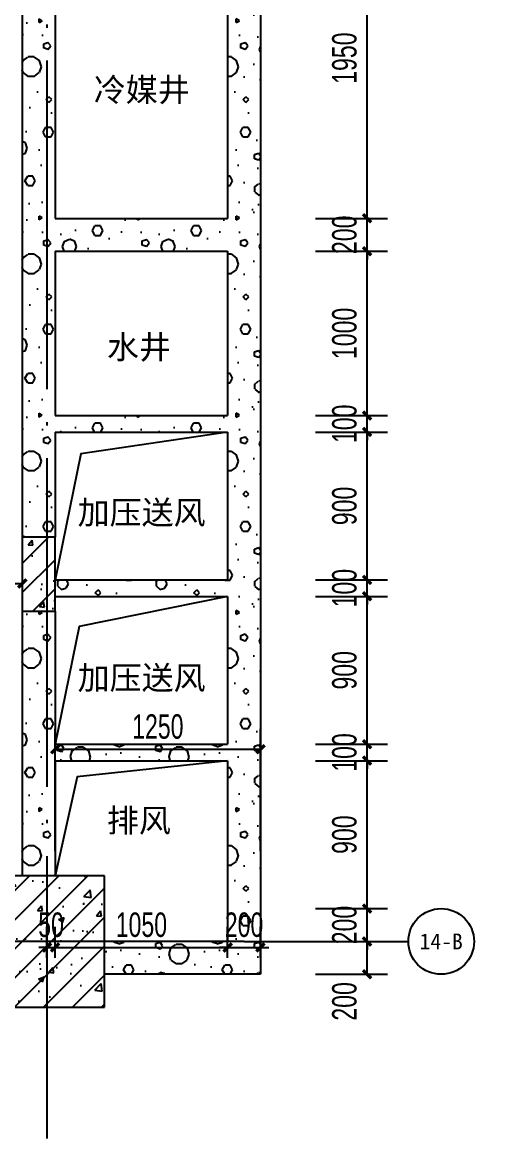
# Model space of a CAD drawing. Extents: x -26219 to 315419, y -160410 to -120810.
# Drawn here: x -6215 to -3260, y -140352 to -133560 of the extents above; entities that cross this region are included whole.
import ezdxf
from ezdxf.enums import TextEntityAlignment as Align
from ezdxf.xclip import XClip

# ---------------------------------------------------------------- set-up
doc = ezdxf.new("R2010")
doc.units = 0
doc.header["$LTSCALE"] = 1000
doc.header["$MEASUREMENT"] = 0
doc.header["$XCLIPFRAME"] = 0
doc.linetypes.add('104-14# 核心筒$2$DOTE', pattern=[2.42, 2, -0.2, 0.02, -0.2])
doc.linetypes.add('DOTE', pattern=[2.42, 2, -0.2, 0.02, -0.2])
for name, color, linetype in [('01-标注_尺寸', 124, 'Continuous'), ('01-标注_符号', 200, 'Continuous'), ('01-标注_轴线坐标', 132, 'Continuous'), ('02-TEXT_标注', 130, 'Continuous'), ('02-TEXT_轴号', 7, 'Continuous'), ('05-填充_天正', 26, 'Continuous'), ('104-14# 核心筒$2$A_AXIS-轴线', 36, '104-14# 核心筒$2$DOTE'), ('A_AXIS-轴线', 36, 'Continuous'), ('A_STR-砌块墙', 121, 'Continuous'), ('A_STR-砼柱', 51, 'Continuous')]:
    doc.layers.add(name, color=color, linetype=linetype)
doc.styles.add('_TCH_AXIS', font='STXIHEI_0.TTF', dxfattribs={"width": 0.75, "height": 750})
doc.styles.add('_TCH_DIM_T3', font='ros.shx', dxfattribs={"width": 0.705882, "bigfont": 'jd.shx'})
doc.styles.get("Standard").update_dxf_attribs({"font": 'STXIHEI_0.TTF'})
doc.dimstyles.new('_TCH_ARCH&&50', dxfattribs={"dimtxt": 148.75, "dimasz": 50, "dimexe": 125, "dimexo": 150, "dimgap": 63.125, "dimtad": 1, "dimdec": 0, "dimzin": 0, "dimdsep": 46, "dimtxsty": '_TCH_DIM_T3', "dimblk": 'ARCHTICK', "dimcen": 0.09, "dimclrt": 7, "dimazin": 2, "dimtfac": 1, "dimtdec": 0, "dimtix": 1, "dimtmove": 2, "dimatfit": 3, "dimfxl": 0, "dimtolj": 1, "dimtzin": 0, "dimarcsym": 0})
pattern_1 = [(45, (0, 0), (-88.38835, 88.38835), []), (50, (0, 0), (358.6301, -31.37607), [37.5, -412.5]), (355, (0, 0), (-69.3757, 376.0961), [30, -330]), (100.4514, (29.9, -2.6), (289.2547, 344.7198), [31.8701, -350.5711]), (46.1842, (0, 100), (533.6205, -82.7595), [56.25, -618.75]), (96.6356, (44.47, 93.1), (467.3314, 487.059), [47.8051, -525.8565]), (351.1842, (0, 100), (467.331, 487.0593), [45, -495]), (21, (50, 75), (298.4535, -201.30945), [37.5, -412.5]), (326, (50, 75), (121.6577, 362.575), [30, -330]), (71.4514, (74.87, 58.22), (420.1113, 161.26525), [31.8701, -350.5711]), (37.5, (0, 0), (6.07993, 166.44693), [0, -326, 0, -335, 0, -331.25]), (7.5, (0, 0), (131.53477, 197.20586), [0, -191, 0, -318.5, 0, -126.25]), (327.5, (-111.5, 0), (266.91122, -11.27744), [0, -125, 0, -390, 0, -517.5]), (317.5, (-161.5, 0), (291.5931, 50.0525), [0, -162.5, 0, -259, 0, -367.5])]
pattern_2 = [(0, (177, -183), (300, 600), [0, -600]), (0, (-174, -264), (300, 600), [0, -600]), (0, (21, -270), (300, 600), [0, -600]), (0, (234, -93), (300, 600), [0, -600]), (0, (-15, -300), (300, 600), [0, -600]), (0, (294, 285), (300, 600), [0, -600]), (0, (111, 237), (300, 600), [0, -600]), (0, (207, 162), (300, 600), [0, -600]), (0, (-282, 150), (300, 600), [0, -600]), (0, (12, 123), (300, 600), [0, -600]), (0, (-102, -30), (300, 600), [0, -600]), (0, (-96, -255), (300, 600), [0, -600]), (0, (129, -279), (300, 600), [0, -600]), (0, (294, -15), (300, 600), [0, -600]), (0, (-267, -108), (300, 600), [0, -600]), (0, (-216, -6), (300, 600), [0, -600]), (0, (18, -48), (300, 600), [0, -600]), (0, (-66, -135), (300, 600), [0, -600]), (0, (-114, 63), (300, 600), [0, -600]), (0, (-39, 288), (300, 600), [0, -600]), (0, (-243, -234), (300, 600), [0, -600]), (0, (87, 165), (300, 600), [0, -600]), (0, (-192, 174), (300, 600), [0, -600]), (0, (-240, 252), (300, 600), [0, -600]), (130.601294, (257.143, 97.143), (-1499.9999834, 1800.000008), [26.3416, -11037.111]), (18.43495, (214.29, 108.57), (1499.999994, 599.999996), [27.1052, -3767.628]), (90, (214.3, 82.86), (300, 600), [25.7143, -1174.2857]), (161.56505, (240, 74.29), (-1500.00001, 599.999955), [27.1052, -3767.628]), (53.1301, (240, 74.29), (300, 600), [28.5714, -2971.4285]), (135, (262.86, -231.43), (-300.00004, 599.99996), [24.2437, -1672.8126]), (45, (228.57, -231.43), (300, 600), [24.2437, -1672.8126]), (135, (245.71, -248.57), (-300.00004, 599.99996), [24.2437, -1672.8126]), (45, (245.71, -248.57), (300, 600), [24.2437, -1672.8126]), (116.56505, (-25.7, 171.43), (-5e-05, 1200), [31.9438, -638.8765]), (180, (-40, 200), (-300, 600), [34.2857, -565.7142]), (63.43495, (-88.57, 171.43), (3e-06, 1200), [31.9438, -638.8765]), (116.56505, (-74.3, 142.86), (-5e-05, 1200), [31.9438, -638.8765]), (0, (-74.3, 142.86), (300, 600), [34.2857, -565.7142]), (63.43495, (-40, 142.86), (3e-06, 1200), [31.9438, -638.8765]), (107.102728, (200, -31.429), (-899.9999656, 3000.000005), [38.8613, -16282.9025]), (143.972626, (188.57, 5.714), (-5699.999928, 4199.999995), [38.8613, -8122.02]), (180, (157.14, 28.6), (-300, 600), [37.1429, -562.857]), (36.027373, (88.57, 5.714), (5699.999958, 4199.999955), [38.8613, -8122.02]), (71.56505, (77.14, -28.57), (900.000005, 2999.999995), [36.1403, -3758.5928]), (107.102728, (88.571, -65.714), (-899.9999656, 3000.000005), [38.8613, -16282.9025]), (143.972626, (120, -88.57), (-5699.999928, 4199.999995), [38.8613, -8122.02]), (0, (120, -88.6), (300, 600), [37.1429, -562.857]), (36.027373, (157.143, -88.57), (5699.999958, 4199.999955), [38.8613, -8122.02]), (71.56505, (188.57, -65.71), (900.000005, 2999.999995), [36.1403, -3758.5928]), (150.25512, (205.714, 248.57), (-900.000002, 599.999993), [23.035, -4814.3196]), (90, (185.7, 237.14), (300, 600), [22.8571, -1177.1427]), (29.74488, (185.714, 237.14), (900, 599.999997), [23.035, -4814.3196]), (116.56505, (65.7, -177.14), (-5e-05, 1200), [31.9438, -638.8765]), (168.690067, (51.43, -148.57), (-2700.000002, 599.999985), [29.1373, -6089.6855]), (41.185925, (0, -162.857), (7499.9999546, 6599.9999423), [30.3718, -12725.802]), (90, (0, -191.43), (300, 600), [28.5714, -1171.4285]), (138.814074, (22.857, -211.429), (-7499.9998667, 6600.000042), [30.3718, -12725.802]), (16.699244, (22.857, -211.429), (9899.9999255, 2999.9999686), [29.8295, -12498.5375]), (60.945396, (51.43, -202.857), (299.999999, 599.9999947), [29.416, -12325.3395]), (109.983106, (-185.714, 74.286), (-1500.0000056, 4199.999989), [33.442, -14012.1975]), (155.556045, (-197.143, 105.714), (-3900.000015, 1799.9999626), [34.523, -14465.1315]), (24.443955, (-260, 105.714), (3900.000002, 1799.9999913), [34.523, -14465.1315]), (70.016893, (-271.429, 74.286), (1500.0000045, 4199.9999896), [33.442, -14012.1975]), (109.983106, (-260, 42.857), (-1500.0000056, 4199.999989), [33.442, -14012.1975]), (160.016893, (-228.57, 31.43), (-1500, 599.999973), [33.442, -6989.3775]), (19.983107, (-228.57, 31.43), (1499.999992, 599.999999), [33.442, -6989.3775]), (70.016893, (-197.143, 42.857), (1500.0000045, 4199.9999896), [33.442, -14012.1975]), (122.005383, (37.14, 20), (-300.00004, 599.99997), [26.9542, -5633.434]), (18.43495, (-2.86, 34.29), (1499.999994, 599.999996), [27.1052, -3767.628]), (90, (-2.86, 8.57), (300, 600), [25.7143, -1174.2857]), (161.56505, (22.86, 0), (-1500.00001, 599.999955), [27.1052, -3767.628]), (54.462322, (22.857, 0), (2099.999997, 2999.9999955), [24.578, -10298.2115]), (116.56505, (-137.14, -125.7), (-5e-05, 1200), [31.9438, -638.8765]), (180, (-151.4, -97.14), (-300, 600), [31.4286, -568.5714]), (59.036243, (-200, -125.714), (300.000001, 599.999997), [33.3197, -6963.822]), (120.963756, (-182.857, -154.286), (-300.000041, 599.999972), [33.3197, -6963.822]), (0, (-182.86, -154.3), (300, 600), [31.4286, -568.5714]), (63.43495, (-151.43, -154.3), (3e-06, 1200), [31.9438, -638.8765])]

# ---------------------------------------------------------------- blocks, each defined once
blk = doc.blocks.new('104-14# 核心筒')
at = {"layer": '104-14# 核心筒$2$A_AXIS-轴线'}
for p, q in [((-24839, 11750), (120259.9, 11750)), ((-24839, 7700), (120259.9, 7700))]:
    blk.add_line(p, q, dxfattribs=at)
blk = doc.blocks.new('_ArchTick')
at = {"color": 0, "linetype": 'ByBlock', "const_width": 0.4}
blk.add_lwpolyline([(-0.5, -0.5), (0.5, 0.5)], dxfattribs=at)
blk = doc.blocks.new('*D1085')
at = {"layer": '01-标注_尺寸', "color": 0, "lineweight": -2, "transparency": 16777216}
for p, q in [((-4429.5, -139152.4), (-3990.9, -139152.4)), ((-4115.9, -139352.4), (-4115.9, -139152.4)), ((-4429.5, -139352.4), (-3990.9, -139352.4))]:
    blk.add_line(p, q, dxfattribs=at)
at = {"layer": 'Defpoints', "color": 0, "transparency": 16777216}
for p in [(-4579.5, -139152.4), (-4115.9, -139152.4), (-4579.5, -139352.4)]:
    blk.add_point(p, dxfattribs=at)
at = {"layer": '01-标注_尺寸', "color": 0, "lineweight": -2, "transparency": 16777216, "xscale": 50, "yscale": 50, "zscale": 50}
for p, rotation in [((-4115.9, -139152.4), 90), ((-4115.9, -139352.4), 270)]:
    blk.add_blockref('_ArchTick', p, dxfattribs=dict(at, rotation=rotation))
at = {"layer": '01-标注_尺寸', "color": 7, "transparency": 16777216, "insert": (-4253.4, -139517.1), "char_height": 148.75, "attachment_point": 5, "rotation": 90, "style": '_TCH_DIM_T3'}
blk.add_mtext('\\A1;200', dxfattribs=at)
blk = doc.blocks.new('*D1086')
at = {"layer": '01-标注_尺寸', "color": 0, "lineweight": -2, "transparency": 16777216}
for p, q in [((-4115.9, -138952.4), (-4115.9, -138902.4)), ((-4429.5, -138952.4), (-3990.9, -138952.4)), ((-4115.9, -139152.4), (-4115.9, -138952.4)), ((-4429.5, -139152.4), (-3990.9, -139152.4)), ((-4115.9, -139152.4), (-4115.9, -139202.4))]:
    blk.add_line(p, q, dxfattribs=at)
at = {"layer": 'Defpoints', "color": 0, "transparency": 16777216}
for p in [(-4579.5, -138952.4), (-4115.9, -138952.4), (-4579.5, -139152.4)]:
    blk.add_point(p, dxfattribs=at)
at = {"layer": '01-标注_尺寸', "color": 0, "lineweight": -2, "transparency": 16777216, "xscale": 50, "yscale": 50, "zscale": 50}
for p, rotation in [((-4115.9, -138952.4), 270), ((-4115.9, -139152.4), 90)]:
    blk.add_blockref('_ArchTick', p, dxfattribs=dict(at, rotation=rotation))
at = {"layer": '01-标注_尺寸', "color": 7, "transparency": 16777216, "insert": (-4253.4, -139052.4), "char_height": 148.75, "attachment_point": 5, "rotation": 90, "style": '_TCH_DIM_T3'}
blk.add_mtext('\\A1;200', dxfattribs=at)
blk = doc.blocks.new('*D1087')
at = {"layer": '01-标注_尺寸', "color": 0, "lineweight": -2, "transparency": 16777216}
for p, q in [((-4429.5, -138052.4), (-3990.9, -138052.4)), ((-4115.9, -138952.4), (-4115.9, -138052.4)), ((-4429.5, -138952.4), (-3990.9, -138952.4))]:
    blk.add_line(p, q, dxfattribs=at)
at = {"layer": 'Defpoints', "color": 0, "transparency": 16777216}
for p in [(-4579.5, -138052.4), (-4115.9, -138052.4), (-4579.5, -138952.4)]:
    blk.add_point(p, dxfattribs=at)
at = {"layer": '01-标注_尺寸', "color": 0, "lineweight": -2, "transparency": 16777216, "xscale": 50, "yscale": 50, "zscale": 50}
for p, rotation in [((-4115.9, -138052.4), 90), ((-4115.9, -138952.4), 270)]:
    blk.add_blockref('_ArchTick', p, dxfattribs=dict(at, rotation=rotation))
at = {"layer": '01-标注_尺寸', "color": 7, "transparency": 16777216, "insert": (-4253.4, -138502.4), "char_height": 148.75, "attachment_point": 5, "rotation": 90, "style": '_TCH_DIM_T3'}
blk.add_mtext('\\A1;900', dxfattribs=at)
blk = doc.blocks.new('*D1088')
at = {"layer": '01-标注_尺寸', "color": 0, "lineweight": -2, "transparency": 16777216}
for p, q in [((-4429.5, -137952.4), (-3990.9, -137952.4)), ((-4115.9, -137952.4), (-4115.9, -137902.4)), ((-4115.9, -138052.4), (-4115.9, -137952.4)), ((-4429.5, -138052.4), (-3990.9, -138052.4)), ((-4115.9, -138052.4), (-4115.9, -138102.4))]:
    blk.add_line(p, q, dxfattribs=at)
at = {"layer": 'Defpoints', "color": 0, "transparency": 16777216}
for p in [(-4579.5, -137952.4), (-4115.9, -137952.4), (-4579.5, -138052.4)]:
    blk.add_point(p, dxfattribs=at)
at = {"layer": '01-标注_尺寸', "color": 0, "lineweight": -2, "transparency": 16777216, "xscale": 50, "yscale": 50, "zscale": 50}
for p, rotation in [((-4115.9, -137952.4), 270), ((-4115.9, -138052.4), 90)]:
    blk.add_blockref('_ArchTick', p, dxfattribs=dict(at, rotation=rotation))
at = {"layer": '01-标注_尺寸', "color": 7, "transparency": 16777216, "insert": (-4253.4, -138002.4), "char_height": 148.75, "attachment_point": 5, "rotation": 90, "style": '_TCH_DIM_T3'}
blk.add_mtext('\\A1;100', dxfattribs=at)
blk = doc.blocks.new('*D1089')
at = {"layer": '01-标注_尺寸', "color": 0, "lineweight": -2, "transparency": 16777216}
for p, q in [((-4429.5, -137052.4), (-3990.9, -137052.4)), ((-4115.9, -137952.4), (-4115.9, -137052.4)), ((-4429.5, -137952.4), (-3990.9, -137952.4))]:
    blk.add_line(p, q, dxfattribs=at)
at = {"layer": 'Defpoints', "color": 0, "transparency": 16777216}
for p in [(-4579.5, -137052.4), (-4115.9, -137052.4), (-4579.5, -137952.4)]:
    blk.add_point(p, dxfattribs=at)
at = {"layer": '01-标注_尺寸', "color": 0, "lineweight": -2, "transparency": 16777216, "xscale": 50, "yscale": 50, "zscale": 50}
for p, rotation in [((-4115.9, -137052.4), 90), ((-4115.9, -137952.4), 270)]:
    blk.add_blockref('_ArchTick', p, dxfattribs=dict(at, rotation=rotation))
at = {"layer": '01-标注_尺寸', "color": 7, "transparency": 16777216, "insert": (-4253.4, -137502.4), "char_height": 148.75, "attachment_point": 5, "rotation": 90, "style": '_TCH_DIM_T3'}
blk.add_mtext('\\A1;900', dxfattribs=at)
blk = doc.blocks.new('*D1090')
at = {"layer": '01-标注_尺寸', "color": 0, "lineweight": -2, "transparency": 16777216}
for p, q in [((-4115.9, -136952.4), (-4115.9, -136902.4)), ((-4429.5, -136952.4), (-3990.9, -136952.4)), ((-4115.9, -137052.4), (-4115.9, -136952.4)), ((-4429.5, -137052.4), (-3990.9, -137052.4)), ((-4115.9, -137052.4), (-4115.9, -137102.4))]:
    blk.add_line(p, q, dxfattribs=at)
at = {"layer": 'Defpoints', "color": 0, "transparency": 16777216}
for p in [(-4579.5, -136952.4), (-4115.9, -136952.4), (-4579.5, -137052.4)]:
    blk.add_point(p, dxfattribs=at)
at = {"layer": '01-标注_尺寸', "color": 0, "lineweight": -2, "transparency": 16777216, "xscale": 50, "yscale": 50, "zscale": 50}
for p, rotation in [((-4115.9, -136952.4), 270), ((-4115.9, -137052.4), 90)]:
    blk.add_blockref('_ArchTick', p, dxfattribs=dict(at, rotation=rotation))
at = {"layer": '01-标注_尺寸', "color": 7, "transparency": 16777216, "insert": (-4253.4, -137002.4), "char_height": 148.75, "attachment_point": 5, "rotation": 90, "style": '_TCH_DIM_T3'}
blk.add_mtext('\\A1;100', dxfattribs=at)
blk = doc.blocks.new('*D1091')
at = {"layer": '01-标注_尺寸', "color": 0, "lineweight": -2, "transparency": 16777216}
for p, q in [((-4429.5, -136052.4), (-3990.9, -136052.4)), ((-4115.9, -136952.4), (-4115.9, -136052.4)), ((-4429.5, -136952.4), (-3990.9, -136952.4))]:
    blk.add_line(p, q, dxfattribs=at)
at = {"layer": 'Defpoints', "color": 0, "transparency": 16777216}
for p in [(-4579.5, -136052.4), (-4115.9, -136052.4), (-4579.5, -136952.4)]:
    blk.add_point(p, dxfattribs=at)
at = {"layer": '01-标注_尺寸', "color": 0, "lineweight": -2, "transparency": 16777216, "xscale": 50, "yscale": 50, "zscale": 50}
for p, rotation in [((-4115.9, -136052.4), 90), ((-4115.9, -136952.4), 270)]:
    blk.add_blockref('_ArchTick', p, dxfattribs=dict(at, rotation=rotation))
at = {"layer": '01-标注_尺寸', "color": 7, "transparency": 16777216, "insert": (-4253.4, -136502.4), "char_height": 148.75, "attachment_point": 5, "rotation": 90, "style": '_TCH_DIM_T3'}
blk.add_mtext('\\A1;900', dxfattribs=at)
blk = doc.blocks.new('*D1092')
at = {"layer": '01-标注_尺寸', "color": 0, "lineweight": -2, "transparency": 16777216}
for p, q in [((-4115.9, -135952.4), (-4115.9, -135902.4)), ((-4429.5, -135952.4), (-3990.9, -135952.4)), ((-4115.9, -136052.4), (-4115.9, -135952.4)), ((-4429.5, -136052.4), (-3990.9, -136052.4)), ((-4115.9, -136052.4), (-4115.9, -136102.4))]:
    blk.add_line(p, q, dxfattribs=at)
at = {"layer": 'Defpoints', "color": 0, "transparency": 16777216}
for p in [(-4579.5, -135952.4), (-4115.9, -135952.4), (-4579.5, -136052.4)]:
    blk.add_point(p, dxfattribs=at)
at = {"layer": '01-标注_尺寸', "color": 0, "lineweight": -2, "transparency": 16777216, "xscale": 50, "yscale": 50, "zscale": 50}
for p, rotation in [((-4115.9, -135952.4), 270), ((-4115.9, -136052.4), 90)]:
    blk.add_blockref('_ArchTick', p, dxfattribs=dict(at, rotation=rotation))
at = {"layer": '01-标注_尺寸', "color": 7, "transparency": 16777216, "insert": (-4253.4, -136002.4), "char_height": 148.75, "attachment_point": 5, "rotation": 90, "style": '_TCH_DIM_T3'}
blk.add_mtext('\\A1;100', dxfattribs=at)
blk = doc.blocks.new('*D1093')
at = {"layer": '01-标注_尺寸', "color": 0, "lineweight": -2, "transparency": 16777216}
for p, q in [((-4429.5, -134952.4), (-3990.9, -134952.4)), ((-4115.9, -135952.4), (-4115.9, -134952.4)), ((-4429.5, -135952.4), (-3990.9, -135952.4))]:
    blk.add_line(p, q, dxfattribs=at)
at = {"layer": 'Defpoints', "color": 0, "transparency": 16777216}
for p in [(-4579.5, -134952.4), (-4115.9, -134952.4), (-4579.5, -135952.4)]:
    blk.add_point(p, dxfattribs=at)
at = {"layer": '01-标注_尺寸', "color": 0, "lineweight": -2, "transparency": 16777216, "xscale": 50, "yscale": 50, "zscale": 50}
for p, rotation in [((-4115.9, -134952.4), 90), ((-4115.9, -135952.4), 270)]:
    blk.add_blockref('_ArchTick', p, dxfattribs=dict(at, rotation=rotation))
at = {"layer": '01-标注_尺寸', "color": 7, "transparency": 16777216, "insert": (-4253.4, -135452.4), "char_height": 148.75, "attachment_point": 5, "rotation": 90, "style": '_TCH_DIM_T3'}
blk.add_mtext('\\A1;1000', dxfattribs=at)
blk = doc.blocks.new('*D1094')
at = {"layer": '01-标注_尺寸', "color": 0, "lineweight": -2, "transparency": 16777216}
for p, q in [((-4115.9, -134752.4), (-4115.9, -134702.4)), ((-4429.5, -134752.4), (-3990.9, -134752.4)), ((-4115.9, -134952.4), (-4115.9, -134752.4)), ((-4429.5, -134952.4), (-3990.9, -134952.4)), ((-4115.9, -134952.4), (-4115.9, -135002.4))]:
    blk.add_line(p, q, dxfattribs=at)
at = {"layer": 'Defpoints', "color": 0, "transparency": 16777216}
for p in [(-4579.5, -134752.4), (-4115.9, -134752.4), (-4579.5, -134952.4)]:
    blk.add_point(p, dxfattribs=at)
at = {"layer": '01-标注_尺寸', "color": 0, "lineweight": -2, "transparency": 16777216, "xscale": 50, "yscale": 50, "zscale": 50}
for p, rotation in [((-4115.9, -134752.4), 270), ((-4115.9, -134952.4), 90)]:
    blk.add_blockref('_ArchTick', p, dxfattribs=dict(at, rotation=rotation))
at = {"layer": '01-标注_尺寸', "color": 7, "transparency": 16777216, "insert": (-4253.4, -134852.4), "char_height": 148.75, "attachment_point": 5, "rotation": 90, "style": '_TCH_DIM_T3'}
blk.add_mtext('\\A1;200', dxfattribs=at)
blk = doc.blocks.new('*D1095')
at = {"layer": '01-标注_尺寸', "color": 0, "lineweight": -2, "transparency": 16777216}
for p, q in [((-4429.5, -132802.4), (-3990.9, -132802.4)), ((-4115.9, -134752.4), (-4115.9, -132802.4)), ((-4429.5, -134752.4), (-3990.9, -134752.4))]:
    blk.add_line(p, q, dxfattribs=at)
at = {"layer": 'Defpoints', "color": 0, "transparency": 16777216}
for p in [(-4579.5, -132802.4), (-4115.9, -132802.4), (-4579.5, -134752.4)]:
    blk.add_point(p, dxfattribs=at)
at = {"layer": '01-标注_尺寸', "color": 0, "lineweight": -2, "transparency": 16777216, "xscale": 50, "yscale": 50, "zscale": 50}
for p, rotation in [((-4115.9, -132802.4), 90), ((-4115.9, -134752.4), 270)]:
    blk.add_blockref('_ArchTick', p, dxfattribs=dict(at, rotation=rotation))
at = {"layer": '01-标注_尺寸', "color": 7, "transparency": 16777216, "insert": (-4253.4, -133777.4), "char_height": 148.75, "attachment_point": 5, "rotation": 90, "style": '_TCH_DIM_T3'}
blk.add_mtext('\\A1;1950', dxfattribs=at)
blk = doc.blocks.new('*D1105')
at = {"layer": '01-标注_尺寸', "color": 0, "lineweight": -2, "transparency": 16777216}
for p, q in [((-8264.6, -136442.4), (-8264.6, -137099.3)), ((-6214.6, -136442.4), (-6214.6, -137099.3)), ((-8264.6, -136974.3), (-6214.6, -136974.3))]:
    blk.add_line(p, q, dxfattribs=at)
at = {"layer": 'Defpoints', "color": 0, "transparency": 16777216}
for p in [(-8264.6, -136292.4), (-6214.6, -136292.4), (-6214.6, -136974.3)]:
    blk.add_point(p, dxfattribs=at)
at = {"layer": '01-标注_尺寸', "color": 0, "lineweight": -2, "transparency": 16777216, "xscale": 50, "yscale": 50, "zscale": 50, "rotation": 180}
blk.add_blockref('_ArchTick', (-8264.6, -136974.3), dxfattribs=at)
at = {"layer": '01-标注_尺寸', "color": 0, "lineweight": -2, "transparency": 16777216, "xscale": 50, "yscale": 50, "zscale": 50}
blk.add_blockref('_ArchTick', (-6214.6, -136974.3), dxfattribs=at)
at = {"layer": '01-标注_尺寸', "color": 7, "transparency": 16777216, "insert": (-7239.6, -136836.8), "char_height": 148.75, "attachment_point": 5, "style": '_TCH_DIM_T3'}
blk.add_mtext('\\A1;2050', dxfattribs=at)
blk = doc.blocks.new('*D1322')
at = {"layer": '01-标注_尺寸', "color": 0, "lineweight": -2, "transparency": 16777216}
for p, q in [((-6064.6, -139252.4), (-6064.6, -139063.9)), ((-6014.6, -139252.4), (-6014.6, -139063.9)), ((-6064.6, -139188.9), (-6114.6, -139188.9)), ((-6064.6, -139188.9), (-6014.6, -139188.9)), ((-6014.6, -139188.9), (-5964.6, -139188.9))]:
    blk.add_line(p, q, dxfattribs=at)
at = {"layer": 'Defpoints', "color": 0, "transparency": 16777216}
for p in [(-6014.6, -139188.9), (-6064.6, -139402.4), (-6014.6, -139402.4)]:
    blk.add_point(p, dxfattribs=at)
at = {"layer": '01-标注_尺寸', "color": 0, "lineweight": -2, "transparency": 16777216, "xscale": 50, "yscale": 50, "zscale": 50}
blk.add_blockref('_ArchTick', (-6064.6, -139188.9), dxfattribs=at)
at = {"layer": '01-标注_尺寸', "color": 0, "lineweight": -2, "transparency": 16777216, "xscale": 50, "yscale": 50, "zscale": 50, "rotation": 180}
blk.add_blockref('_ArchTick', (-6014.6, -139188.9), dxfattribs=at)
at = {"layer": '01-标注_尺寸', "color": 7, "transparency": 16777216, "insert": (-6039.6, -139051.4), "char_height": 148.75, "attachment_point": 5, "style": '_TCH_DIM_T3'}
blk.add_mtext('\\A1;50', dxfattribs=at)
blk = doc.blocks.new('*D1323')
at = {"layer": '01-标注_尺寸', "color": 0, "lineweight": -2, "transparency": 16777216}
for p, q in [((-6014.6, -139252.4), (-6014.6, -139063.9)), ((-4964.6, -139252.4), (-4964.6, -139063.9)), ((-6014.6, -139188.9), (-4964.6, -139188.9))]:
    blk.add_line(p, q, dxfattribs=at)
at = {"layer": 'Defpoints', "color": 0, "transparency": 16777216}
for p in [(-4964.6, -139188.9), (-6014.6, -139402.4), (-4964.6, -139402.4)]:
    blk.add_point(p, dxfattribs=at)
at = {"layer": '01-标注_尺寸', "color": 0, "lineweight": -2, "transparency": 16777216, "xscale": 50, "yscale": 50, "zscale": 50, "rotation": 180}
blk.add_blockref('_ArchTick', (-6014.6, -139188.9), dxfattribs=at)
at = {"layer": '01-标注_尺寸', "color": 0, "lineweight": -2, "transparency": 16777216, "xscale": 50, "yscale": 50, "zscale": 50}
blk.add_blockref('_ArchTick', (-4964.6, -139188.9), dxfattribs=at)
at = {"layer": '01-标注_尺寸', "color": 7, "transparency": 16777216, "insert": (-5489.6, -139051.4), "char_height": 148.75, "attachment_point": 5, "style": '_TCH_DIM_T3'}
blk.add_mtext('\\A1;1050', dxfattribs=at)
blk = doc.blocks.new('*D1324')
at = {"layer": '01-标注_尺寸', "color": 0, "lineweight": -2, "transparency": 16777216}
for p, q in [((-4964.6, -139252.4), (-4964.6, -139063.9)), ((-4764.6, -139252.4), (-4764.6, -139063.9)), ((-4964.6, -139188.9), (-5014.6, -139188.9)), ((-4964.6, -139188.9), (-4764.6, -139188.9)), ((-4764.6, -139188.9), (-4714.6, -139188.9))]:
    blk.add_line(p, q, dxfattribs=at)
at = {"layer": 'Defpoints', "color": 0, "transparency": 16777216}
for p in [(-4764.6, -139188.9), (-4964.6, -139402.4), (-4764.6, -139402.4)]:
    blk.add_point(p, dxfattribs=at)
at = {"layer": '01-标注_尺寸', "color": 0, "lineweight": -2, "transparency": 16777216, "xscale": 50, "yscale": 50, "zscale": 50}
blk.add_blockref('_ArchTick', (-4964.6, -139188.9), dxfattribs=at)
at = {"layer": '01-标注_尺寸', "color": 0, "lineweight": -2, "transparency": 16777216, "xscale": 50, "yscale": 50, "zscale": 50, "rotation": 180}
blk.add_blockref('_ArchTick', (-4764.6, -139188.9), dxfattribs=at)
at = {"layer": '01-标注_尺寸', "color": 7, "transparency": 16777216, "insert": (-4864.6, -139051.4), "char_height": 148.75, "attachment_point": 5, "style": '_TCH_DIM_T3'}
blk.add_mtext('\\A1;200', dxfattribs=at)
blk = doc.blocks.new('*D1325')
at = {"layer": '01-标注_尺寸', "color": 0, "lineweight": -2, "transparency": 16777216}
for p, q in [((-6014.6, -138602.4), (-6014.6, -137857.9)), ((-4764.6, -138602.4), (-4764.6, -137857.9)), ((-6014.6, -137982.9), (-4764.6, -137982.9))]:
    blk.add_line(p, q, dxfattribs=at)
at = {"layer": 'Defpoints', "color": 0, "transparency": 16777216}
for p in [(-4764.6, -137982.9), (-6014.6, -138752.4), (-4764.6, -138752.4)]:
    blk.add_point(p, dxfattribs=at)
at = {"layer": '01-标注_尺寸', "color": 0, "lineweight": -2, "transparency": 16777216, "xscale": 50, "yscale": 50, "zscale": 50, "rotation": 180}
blk.add_blockref('_ArchTick', (-6014.6, -137982.9), dxfattribs=at)
at = {"layer": '01-标注_尺寸', "color": 0, "lineweight": -2, "transparency": 16777216, "xscale": 50, "yscale": 50, "zscale": 50}
blk.add_blockref('_ArchTick', (-4764.6, -137982.9), dxfattribs=at)
at = {"layer": '01-标注_尺寸', "color": 7, "transparency": 16777216, "insert": (-5389.6, -137845.4), "char_height": 148.75, "attachment_point": 5, "style": '_TCH_DIM_T3'}
blk.add_mtext('\\A1;1250', dxfattribs=at)

msp = doc.modelspace()

# ---------------------------------------------------------------- hatches: boundary and pattern name
at = {"layer": '05-填充_天正'}
h = msp.add_hatch(dxfattribs=at)
h.set_pattern_fill('加气混凝土', color=256, scale=50, style=0)
h.set_pattern_definition(pattern_2)
h.paths.add_polyline_path([(-6081.2, -132752.4), (-6214.6, -132752.4), (-6214.6, -134852.4), (-6081.2, -134852.4), (-6014.6, -134752.4), (-6014.6, -132802.4)])
h = msp.add_hatch(dxfattribs=at)
h.set_pattern_fill('加气混凝土', color=256, scale=50, style=0)
h.set_pattern_definition(pattern_2)
h.paths.add_polyline_path([(-4897.9, -132752.4), (-4964.6, -132802.4), (-4964.6, -134752.4), (-4897.9, -134852.4), (-4764.6, -134852.4), (-4764.6, -132752.4)])
h = msp.add_hatch(dxfattribs=at)
h.set_pattern_fill('加气混凝土', color=256, scale=50, style=0)
h.set_pattern_definition(pattern_2)
h.paths.add_polyline_path([(-6081.2, -134852.4), (-6014.6, -134952.4), (-4964.6, -134952.4), (-4897.9, -134852.4), (-4964.6, -134752.4), (-6014.6, -134752.4)])
h = msp.add_hatch(dxfattribs=at)
h.set_pattern_fill('加气混凝土', color=256, scale=50, style=0)
h.set_pattern_definition(pattern_2)
h.paths.add_polyline_path([(-6081.2, -134852.4), (-6214.6, -134852.4), (-6214.6, -136002.4), (-6081.2, -136002.4), (-6014.6, -135952.4), (-6014.6, -134952.4)])
h = msp.add_hatch(dxfattribs=at)
h.set_pattern_fill('加气混凝土', color=256, scale=50, style=0)
h.set_pattern_definition(pattern_2)
h.paths.add_polyline_path([(-4897.9, -134852.4), (-4964.6, -134952.4), (-4964.6, -135952.4), (-4897.9, -136002.4), (-4764.6, -136002.4), (-4764.6, -134852.4)])
h = msp.add_hatch(dxfattribs=at)
h.set_pattern_fill('加气混凝土', color=256, scale=50, style=0)
h.set_pattern_definition(pattern_2)
h.paths.add_polyline_path([(-6081.2, -136002.4), (-6014.6, -136052.4), (-4964.6, -136052.4), (-4897.9, -136002.4), (-4964.6, -135952.4), (-6014.6, -135952.4)])
h = msp.add_hatch(dxfattribs=at)
h.set_pattern_fill('加气混凝土', color=256, scale=50, style=0)
h.set_pattern_definition(pattern_2)
h.paths.add_polyline_path([(-6214.6, -136692.4), (-6014.6, -136692.4), (-6014.6, -136052.4), (-6081.2, -136002.4), (-6214.6, -136002.4)])
h = msp.add_hatch(dxfattribs=at)
h.set_pattern_fill('加气混凝土', color=256, scale=50, style=0)
h.set_pattern_definition(pattern_2)
h.paths.add_polyline_path([(-4897.9, -136002.4), (-4964.6, -136052.4), (-4964.6, -136952.4), (-4897.9, -137002.4), (-4764.6, -137002.4), (-4764.6, -136002.4)])
h = msp.add_hatch(dxfattribs=at)
h.set_pattern_fill('钢筋混凝土', color=256, scale=50, style=0)
h.set_pattern_definition(pattern_1)
h.paths.add_polyline_path([(-6214.6, -137142.4), (-6014.6, -137142.4), (-6014.6, -136692.4), (-6214.6, -136692.4)])
h = msp.add_hatch(dxfattribs=at)
h.set_pattern_fill('加气混凝土', color=256, scale=50, style=0)
h.set_pattern_definition(pattern_2)
h.paths.add_polyline_path([(-6014.6, -136952.4), (-6014.6, -137052.4), (-4964.6, -137052.4), (-4897.9, -137002.4), (-4964.6, -136952.4)])
h = msp.add_hatch(dxfattribs=at)
h.set_pattern_fill('加气混凝土', color=256, scale=50, style=0)
h.set_pattern_definition(pattern_2)
h.paths.add_polyline_path([(-4897.9, -137002.4), (-4964.6, -137052.4), (-4964.6, -137952.4), (-4897.9, -138002.4), (-4764.6, -138002.4), (-4764.6, -137002.4)])
h = msp.add_hatch(dxfattribs=at)
h.set_pattern_fill('加气混凝土', color=256, scale=50, style=0)
h.set_pattern_definition(pattern_2)
h.paths.add_polyline_path([(-6014.6, -137142.4), (-6214.6, -137142.4), (-6214.6, -138002.4), (-6081.2, -138002.4), (-6014.6, -137952.4)])
h = msp.add_hatch(dxfattribs=at)
h.set_pattern_fill('加气混凝土', color=256, scale=50, style=0)
h.set_pattern_definition(pattern_2)
h.paths.add_polyline_path([(-6081.2, -138002.4), (-6014.6, -138052.4), (-4964.6, -138052.4), (-4897.9, -138002.4), (-4964.6, -137952.4), (-6014.6, -137952.4)])
h = msp.add_hatch(dxfattribs=at)
h.set_pattern_fill('加气混凝土', color=256, scale=50, style=0)
h.set_pattern_definition(pattern_2)
h.paths.add_polyline_path([(-6214.6, -138752.4), (-6014.6, -138752.4), (-6014.6, -138052.4), (-6081.2, -138002.4), (-6214.6, -138002.4)])
h = msp.add_hatch(dxfattribs=at)
h.set_pattern_fill('加气混凝土', color=256, scale=50, style=0)
h.set_pattern_definition(pattern_2)
h.paths.add_polyline_path([(-4897.9, -138002.4), (-4964.6, -138052.4), (-4964.6, -139152.4), (-4764.6, -139352.4), (-4764.6, -138002.4)])
h = msp.add_hatch(dxfattribs=at)
h.set_pattern_fill('钢筋混凝土', color=256, scale=50, style=0)
h.set_pattern_definition(pattern_1)
h.paths.add_polyline_path([(-6414.6, -139552.4), (-5714.6, -139552.4), (-5714.6, -138752.4), (-6414.6, -138752.4)])
h = msp.add_hatch(dxfattribs=at)
h.set_pattern_fill('加气混凝土', color=256, scale=50, style=0)
h.set_pattern_definition(pattern_2)
h.paths.add_polyline_path([(-5714.6, -139152.4), (-5714.6, -139352.4), (-4764.6, -139352.4), (-4964.6, -139152.4)])

# ---------------------------------------------------------------- linework, layer by layer
at = {"layer": '01-标注_符号'}
for points in [[(-4964.6, -136052.4), (-5859, -136184.3), (-6014.6, -136952.4)], [(-4964.6, -137052.4), (-5867.6, -137236.3), (-6014.6, -137952.4)], [(-4964.6, -138052.4), (-5881.1, -138149.8), (-6014.6, -138752.4)]]:
    msp.add_lwpolyline(points, dxfattribs=at)
at = {"layer": '01-标注_轴线坐标'}
msp.add_line((-4864.6, -139152.4), (-3864.6, -139152.4), dxfattribs=at)
msp.add_circle((-3664.6, -139152.4), 200, dxfattribs=at)
at = {"layer": 'A_AXIS-轴线', "linetype": 'DOTE'}
for p, q in [((-6064.6, -128952.4), (-6064.6, -140352.4)), ((-4864.6, -139152.4), (-11164.6, -139152.4))]:
    msp.add_line(p, q, dxfattribs=at)
at = {"layer": 'A_STR-砌块墙'}
for p, q in [((-6214.6, -132752.4), (-6214.6, -134852.4)), ((-4764.6, -132752.4), (-4764.6, -134852.4)), ((-6014.6, -132802.4), (-6014.6, -134752.4)), ((-4964.6, -132802.4), (-4964.6, -134752.4)), ((-6014.6, -134752.4), (-4964.6, -134752.4)), ((-6214.6, -134852.4), (-6214.6, -136002.4)), ((-4764.6, -134852.4), (-4764.6, -136002.4)), ((-6014.6, -134952.4), (-4964.6, -134952.4)), ((-6014.6, -134952.4), (-6014.6, -135952.4)), ((-4964.6, -134952.4), (-4964.6, -135952.4)), ((-6014.6, -135952.4), (-4964.6, -135952.4)), ((-6214.6, -136002.4), (-6214.6, -136692.4)), ((-6014.6, -136052.4), (-4964.6, -136052.4)), ((-6014.6, -136052.4), (-6014.6, -136692.4)), ((-4964.6, -136052.4), (-4964.6, -136952.4)), ((-4764.6, -136002.4), (-4764.6, -137002.4)), ((-6014.6, -136952.4), (-4964.6, -136952.4)), ((-4764.6, -137002.4), (-4764.6, -138002.4)), ((-6014.6, -137052.4), (-4964.6, -137052.4)), ((-4964.6, -137052.4), (-4964.6, -137952.4)), ((-6214.6, -137142.4), (-6214.6, -138002.4)), ((-6014.6, -137142.4), (-6014.6, -137952.4)), ((-6014.6, -137952.4), (-4964.6, -137952.4)), ((-6214.6, -138002.4), (-6214.6, -138752.4)), ((-4764.6, -138002.4), (-4764.6, -139352.4)), ((-6014.6, -138052.4), (-4964.6, -138052.4)), ((-6014.6, -138052.4), (-6014.6, -138752.4)), ((-4964.6, -138052.4), (-4964.6, -139152.4)), ((-4964.6, -139152.4), (-5714.6, -139152.4)), ((-4764.6, -139352.4), (-5714.6, -139352.4))]:
    msp.add_line(p, q, dxfattribs=at)
at = {"layer": 'A_STR-砼柱'}
for p, q in [((-6014.6, -136692.4), (-6214.6, -136692.4)), ((-6214.6, -136692.4), (-6214.6, -137142.4)), ((-6014.6, -137142.4), (-6014.6, -136692.4)), ((-6214.6, -137142.4), (-6014.6, -137142.4)), ((-5714.6, -138752.4), (-6414.6, -138752.4)), ((-5714.6, -139552.4), (-5714.6, -138752.4)), ((-6414.6, -139552.4), (-5714.6, -139552.4))]:
    msp.add_line(p, q, dxfattribs=at)

# ---------------------------------------------------------------- block references
ref = msp.add_blockref('104-14# 核心筒', (-14186.1, -150168.8))
XClip(ref).set_block_clipping_path([(106607.1139184716, 10499.9999999845), (118350.0977260475, 23000.0000000241)])
ref = msp.add_blockref('104-14# 核心筒', (-24171.8, -146852.4))
XClip(ref).set_block_clipping_path([(21749.9999999867, 6862.509807695), (34199.9999999442, 18650.0000000002)])

# ---------------------------------------------------------------- texts
at = {"layer": '02-TEXT_标注'}
for s, p in [('冷媒井', (-5779.4, -134041.4)), ('水井', (-5699.3, -135607)), ('加压送风', (-5877.7, -136613.7)), ('加压送风', (-5877.7, -137619.5)), ('排风', (-5699.5, -138487.5))]:
    msp.add_text(s, height=142.71, dxfattribs=at).set_placement(p)
at = {"layer": '02-TEXT_轴号', "style": '_TCH_AXIS', "width": 0.915663}
msp.add_text('14-B', height=96.8, dxfattribs=at).set_placement((-3795.9, -139200.8), (-3533.2, -139200.8), align=Align.FIT)

# ---------------------------------------------------------------- dimensions: what is measured, and where the dimension line sits
at = {"layer": '01-标注_尺寸'}
for p1, p2, distance, picture, middle in [((-4579.5, -134752.4), (-4579.5, -132802.4), -463.6, '*D1095', (-4253.4, -133777.4)), ((-4579.5, -134952.4), (-4579.5, -134752.4), -463.6, '*D1094', (-4253.4, -134852.4)), ((-4579.5, -135952.4), (-4579.5, -134952.4), -463.6, '*D1093', (-4253.4, -135452.4)), ((-4579.5, -136052.4), (-4579.5, -135952.4), -463.6, '*D1092', (-4253.4, -136002.4)), ((-4579.5, -136952.4), (-4579.5, -136052.4), -463.6, '*D1091', (-4253.4, -136502.4)), ((-8264.6, -136292.4), (-6214.6, -136292.4), -681.9, '*D1105', (-7239.6, -136836.8)), ((-4579.5, -137052.4), (-4579.5, -136952.4), -463.6, '*D1090', (-4253.4, -137002.4)), ((-4579.5, -137952.4), (-4579.5, -137052.4), -463.6, '*D1089', (-4253.4, -137502.4)), ((-6014.6, -138752.4), (-4764.6, -138752.4), 769.6, '*D1325', (-5389.6, -137845.4)), ((-4579.5, -138052.4), (-4579.5, -137952.4), -463.6, '*D1088', (-4253.4, -138002.4)), ((-4579.5, -138952.4), (-4579.5, -138052.4), -463.6, '*D1087', (-4253.4, -138502.4)), ((-4579.5, -139152.4), (-4579.5, -138952.4), -463.6, '*D1086', (-4253.4, -139052.4)), ((-6064.6, -139402.4), (-6014.6, -139402.4), 213.6, '*D1322', (-6039.6, -139051.4)), ((-6014.6, -139402.4), (-4964.6, -139402.4), 213.6, '*D1323', (-5489.6, -139051.4)), ((-4964.6, -139402.4), (-4764.6, -139402.4), 213.6, '*D1324', (-4864.6, -139051.4))]:
    dim = msp.add_aligned_dim(p1=p1, p2=p2, distance=distance, dimstyle='_TCH_ARCH&&50', dxfattribs=at)
    dim.commit()
    dim.dimension.update_dxf_attribs({"geometry": picture, "text_midpoint": middle})
dim = msp.add_linear_dim(base=(-4115.9, -139152.4), p1=(-4579.5, -139352.4), p2=(-4579.5, -139152.4), angle=90, dimstyle='_TCH_ARCH&&50', dxfattribs=at)
dim.commit()
dim.dimension.update_dxf_attribs({"geometry": '*D1085', "text_midpoint": (-4253.4, -139517.1), "dimtype": 161})

doc.saveas('drawing.dxf')
